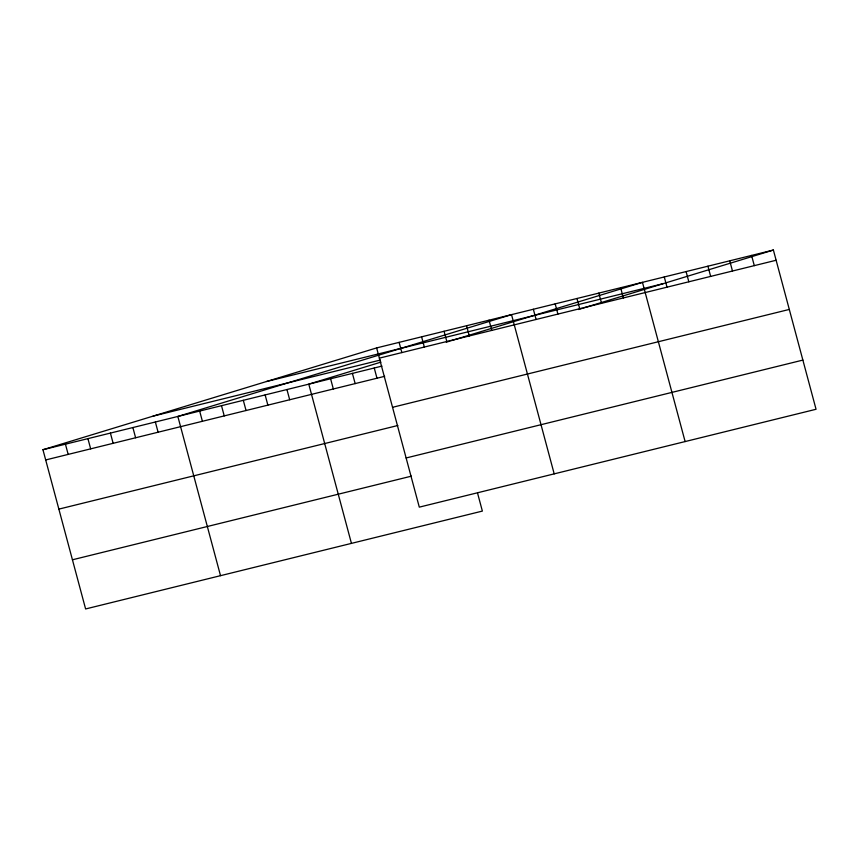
<?xml version="1.0" encoding="UTF-8"?>
<svg xmlns="http://www.w3.org/2000/svg" width="859" height="859" viewBox="0 0 859 859"><rect width="100%" height="100%" fill="white"/><g stroke="black" fill="none" stroke-linecap="round" stroke-linejoin="round"><path stroke-width="1.29" d="M477.518 492.969L482.371 511.084L85.61 608.956L42.95 449.729L376.629 347.916L773.39 250.044L816.05 409.271L419.299 507.143L376.629 347.916M380.966 362.122L308.778 384.156L351.438 543.382M446.315 342.183L450.062 341.044M451.308 340.669L642.457 282.343L685.117 441.569M578.494 309.508L582.23 308.37M583.476 307.984L773.39 250.044M266.515 381.514L663.266 283.642M379.367 358.139L776.128 260.256M153.063 416.132L380.387 360.05M42.95 449.729L381.944 366.106M45.688 459.952L384.682 376.317M392.542 407.306L789.303 309.433M58.863 509.119L397.857 425.495M406.124 457.976L802.875 360.093M72.435 559.789L411.429 476.154M751.561 255.424L754.299 265.646M729.742 260.803L732.48 271.025M707.923 266.193L710.661 276.405M686.094 271.573L688.832 281.795M664.275 276.952L667.014 287.174M620.638 287.722L623.376 297.944M598.809 293.102L601.547 303.324M576.99 298.492L579.728 308.703M555.172 303.871L557.91 314.093M533.353 309.251L536.091 319.473M554.195 473.867L511.524 314.641L177.845 416.454L220.516 575.68M489.039 320.182L491.777 330.404M466.566 325.733L469.304 335.955M444.082 331.273L446.82 341.495M421.597 336.825L424.335 347.047M399.113 342.365L401.851 352.587M374.245 368.006L376.983 378.218M352.415 373.386L355.154 383.608M330.597 378.765L333.335 388.987M286.949 389.535L289.687 399.757M265.13 394.915L267.868 405.137M243.312 400.305L246.05 410.516M221.493 405.684L224.231 415.906M199.664 411.064L202.402 421.286M155.361 421.994L158.099 432.217M132.877 427.546L135.615 437.768M110.403 433.086L113.141 443.308M87.919 438.638L90.657 448.86M65.434 444.178L68.172 454.4"/></g></svg>
